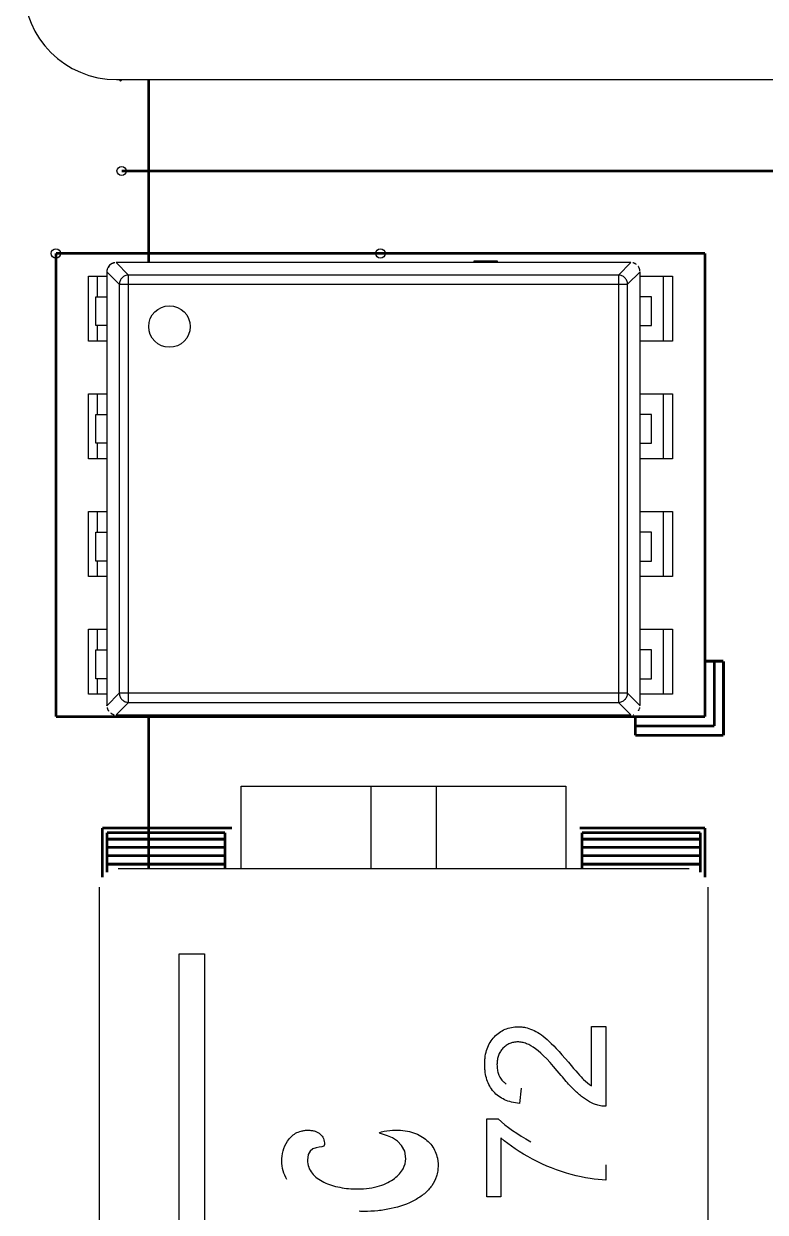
# Model space of a CAD drawing. Header units: millimetres. Extents: x 0 to 297, y 0 to 210.
# Drawn here: x 38.71 to 46.71, y 94.94 to 107.77 of the extents above; entities that cross this region are included whole.
import ezdxf

# ---------------------------------------------------------------- set-up
doc = ezdxf.new("R2010")
doc.units = ezdxf.units.MM
doc.header["$LTSCALE"] = 16.335
doc.layers.add('1', color=7, linetype='CONTINUOUS')

msp = doc.modelspace()

# ---------------------------------------------------------------- linework, layer by layer
at = {"layer": '1', "color": 7, "linetype": 'Continuous'}
for p, q in [((39.713, 107.164), (47.863, 107.164)), ((39.74, 107.164), (39.756, 107.148)), ((39.756, 107.148), (39.773, 107.164)), ((39.679, 105.184), (39.676, 105.183)), ((39.684, 105.186), (39.68, 105.185)), ((39.708, 105.189), (39.841, 105.055)), ((39.708, 105.189), (39.709, 105.189)), ((45.259, 105.189), (39.709, 105.189)), ((43.569, 105.189), (43.569, 105.209)), ((43.569, 105.209), (43.819, 105.209)), ((43.819, 105.209), (43.819, 105.189)), ((45.127, 105.055), (45.261, 105.189)), ((45.288, 105.185), (45.284, 105.186)), ((45.29, 105.184), (45.288, 105.185)), ((45.307, 105.177), (45.306, 105.178)), ((39.409, 104.343), (39.409, 105.043)), ((39.409, 105.043), (39.609, 105.043)), ((39.509, 104.819), (39.509, 105.043)), ((39.61, 105.099), (39.609, 105.091)), ((39.609, 105.091), (39.609, 105.091)), ((39.743, 104.957), (39.609, 105.091)), ((39.609, 105.089), (39.609, 100.409)), ((39.613, 105.116), (39.61, 105.099)), ((39.614, 105.119), (39.613, 105.118)), ((39.614, 105.119), (39.613, 105.116)), ((39.613, 105.118), (39.613, 105.116)), ((39.622, 105.138), (39.622, 105.137)), ((39.841, 100.443), (39.841, 105.055)), ((45.127, 105.055), (39.841, 105.055)), ((45.127, 105.055), (45.127, 100.443)), ((45.359, 105.091), (45.225, 104.957)), ((45.344, 105.142), (45.34, 105.148)), ((45.356, 105.113), (45.355, 105.118)), ((45.359, 100.409), (45.359, 105.089)), ((45.359, 105.043), (45.709, 105.043)), ((45.609, 105.043), (45.609, 104.343)), ((45.709, 105.043), (45.709, 104.343)), ((39.743, 104.957), (39.743, 100.541)), ((39.743, 104.957), (45.225, 104.957)), ((45.225, 100.541), (45.225, 104.957)), ((39.489, 104.509), (39.489, 104.819)), ((39.489, 104.819), (39.609, 104.819)), ((45.484, 104.819), (45.359, 104.819)), ((45.484, 104.509), (45.484, 104.819)), ((39.609, 104.509), (39.489, 104.509)), ((39.509, 104.343), (39.509, 104.509)), ((45.359, 104.509), (45.484, 104.509)), ((39.609, 104.343), (39.409, 104.343)), ((45.709, 104.343), (45.359, 104.343)), ((39.409, 103.073), (39.409, 103.773)), ((39.409, 103.773), (39.609, 103.773)), ((39.509, 103.549), (39.509, 103.773)), ((45.359, 103.773), (45.709, 103.773)), ((45.609, 103.773), (45.609, 103.073)), ((45.709, 103.773), (45.709, 103.073)), ((39.489, 103.239), (39.489, 103.549)), ((39.489, 103.549), (39.609, 103.549)), ((45.484, 103.549), (45.359, 103.549)), ((45.484, 103.239), (45.484, 103.549)), ((39.609, 103.239), (39.489, 103.239)), ((39.509, 103.073), (39.509, 103.239)), ((45.359, 103.239), (45.484, 103.239)), ((39.609, 103.073), (39.409, 103.073)), ((45.709, 103.073), (45.359, 103.073)), ((39.409, 101.803), (39.409, 102.503)), ((39.409, 102.503), (39.609, 102.503)), ((39.509, 102.279), (39.509, 102.503)), ((45.359, 102.503), (45.709, 102.503)), ((45.609, 102.503), (45.609, 101.803)), ((45.709, 102.503), (45.709, 101.803)), ((39.489, 101.969), (39.489, 102.279)), ((39.489, 102.279), (39.609, 102.279)), ((45.484, 102.279), (45.359, 102.279)), ((45.484, 101.969), (45.484, 102.279)), ((39.609, 101.969), (39.489, 101.969)), ((39.509, 101.803), (39.509, 101.969)), ((45.359, 101.969), (45.484, 101.969)), ((39.609, 101.803), (39.409, 101.803)), ((45.709, 101.803), (45.359, 101.803)), ((39.409, 100.533), (39.409, 101.233)), ((39.409, 101.233), (39.609, 101.233)), ((39.509, 101.009), (39.509, 101.233)), ((45.359, 101.233), (45.709, 101.233)), ((45.609, 101.233), (45.609, 100.533)), ((45.709, 101.233), (45.709, 100.533)), ((39.489, 100.699), (39.489, 101.009)), ((39.489, 101.009), (39.609, 101.009)), ((45.484, 101.009), (45.359, 101.009)), ((45.484, 100.699), (45.484, 101.009)), ((39.609, 100.699), (39.489, 100.699)), ((39.509, 100.533), (39.509, 100.699)), ((45.359, 100.699), (45.484, 100.699)), ((39.609, 100.533), (39.409, 100.533)), ((39.609, 100.407), (39.743, 100.541)), ((39.841, 100.443), (39.708, 100.309)), ((45.225, 100.541), (39.743, 100.541)), ((39.841, 100.443), (45.127, 100.443)), ((45.261, 100.309), (45.127, 100.443)), ((45.225, 100.541), (45.359, 100.407)), ((45.709, 100.533), (45.359, 100.533)), ((39.609, 100.407), (39.609, 100.409)), ((39.612, 100.384), (39.613, 100.38)), ((39.614, 100.378), (39.615, 100.375)), ((39.622, 100.36), (39.628, 100.35)), ((39.679, 100.314), (39.68, 100.313)), ((39.68, 100.313), (39.685, 100.312)), ((39.683, 100.312), (39.686, 100.312)), ((39.686, 100.312), (39.689, 100.311)), ((39.709, 100.309), (45.259, 100.309)), ((45.284, 100.312), (45.288, 100.313)), ((45.341, 100.352), (45.344, 100.357)), ((45.344, 100.357), (45.348, 100.362)), ((45.348, 100.362), (45.351, 100.369)), ((45.356, 100.382), (45.357, 100.388)), ((41.059, 98.649), (41.059, 99.538)), ((41.059, 99.538), (44.559, 99.538)), ((42.459, 98.649), (42.459, 99.538)), ((43.159, 99.538), (43.159, 98.649)), ((44.559, 99.538), (44.559, 98.649)), ((39.729, 98.649), (45.889, 98.649)), ((39.529, 92.489), (39.529, 98.449)), ((46.089, 98.449), (46.089, 92.489)), ((40.389, 93.379), (40.389, 97.729)), ((40.389, 97.729), (40.662, 97.729)), ((40.662, 97.729), (40.662, 93.379)), ((44.836, 96.307), (44.836, 96.945)), ((44.836, 96.945), (44.989, 96.945)), ((44.989, 96.945), (44.989, 96.085)), ((44.077, 96.28), (44.06, 96.115)), ((43.706, 95.106), (43.706, 95.948)), ((43.706, 95.948), (43.83, 95.948)), ((43.859, 95.743), (43.859, 95.106)), ((44.989, 95.452), (44.989, 95.288)), ((43.859, 95.106), (43.706, 95.106))]:
    msp.add_line(p, q, dxfattribs=at)
at = {"layer": '1', "color": 9, "linetype": 'Continuous', "const_width": 0.0297}
for points in [[(40.059, 105.189), (40.059, 107.164)], [(39.768, 106.178), (48.068, 106.178)], [(39.059, 100.288), (39.059, 105.288)], [(39.059, 105.288), (46.059, 105.288)], [(46.059, 105.288), (46.059, 100.288)], [(46.259, 100.888), (46.059, 100.888)], [(46.159, 100.188), (46.159, 100.888)], [(46.259, 100.088), (46.259, 100.888)], [(46.059, 100.288), (39.059, 100.288)], [(40.059, 98.649), (40.059, 100.309)], [(45.309, 100.288), (45.309, 100.088)], [(45.309, 100.188), (46.159, 100.188)], [(45.309, 100.088), (46.259, 100.088)], [(39.559, 99.088), (39.559, 98.554)], [(40.959, 99.088), (39.559, 99.088)], [(39.609, 98.609), (39.609, 99.038)], [(39.609, 99.038), (40.884, 99.038)], [(40.884, 99.038), (40.884, 98.649)], [(44.709, 99.088), (46.059, 99.088)], [(44.734, 98.649), (44.734, 99.038)], [(44.734, 99.038), (46.009, 99.038)], [(46.009, 99.038), (46.009, 98.609)], [(46.059, 99.088), (46.059, 98.554)], [(39.609, 98.967), (40.884, 98.967)], [(39.609, 98.878), (40.884, 98.878)], [(44.734, 98.967), (46.009, 98.967)], [(44.734, 98.878), (46.009, 98.878)], [(39.609, 98.788), (40.884, 98.788)], [(44.734, 98.788), (46.009, 98.788)], [(39.609, 98.697), (40.884, 98.697)], [(44.734, 98.697), (46.009, 98.697)]]:
    msp.add_lwpolyline(points, dxfattribs=at)
at = {"layer": '1', "color": 7, "linetype": 'Continuous'}
for points in [[(39.676, 105.183), (39.672, 105.182), (39.669, 105.181), (39.666, 105.179), (39.663, 105.178), (39.66, 105.176), (39.658, 105.175), (39.656, 105.173), (39.654, 105.172), (39.651, 105.171)], [(39.693, 105.188), (39.69, 105.187), (39.686, 105.186), (39.683, 105.186), (39.679, 105.184)], [(45.306, 105.178), (45.305, 105.178), (45.303, 105.179), (45.302, 105.179), (45.301, 105.18), (45.299, 105.181), (45.298, 105.181), (45.297, 105.182), (45.295, 105.182), (45.294, 105.183), (45.292, 105.183), (45.291, 105.184), (45.289, 105.184), (45.288, 105.185), (45.286, 105.185), (45.285, 105.186), (45.283, 105.186), (45.282, 105.187), (45.28, 105.187)], [(45.317, 105.17), (45.316, 105.171), (45.315, 105.172), (45.314, 105.172), (45.313, 105.173), (45.312, 105.174), (45.311, 105.174), (45.31, 105.175), (45.308, 105.176), (45.307, 105.177)], [(45.345, 105.139), (45.344, 105.142), (45.343, 105.144), (45.341, 105.146), (45.34, 105.148), (45.34, 105.148)], [(45.348, 105.135), (45.347, 105.137), (45.345, 105.139)], [(45.353, 105.124), (45.352, 105.127), (45.351, 105.13), (45.349, 105.132), (45.348, 105.135)], [(45.359, 105.099), (45.358, 105.102), (45.358, 105.106), (45.357, 105.109), (45.357, 105.112), (45.356, 105.115), (45.355, 105.118), (45.354, 105.121), (45.353, 105.124)], [(39.611, 100.388), (39.612, 100.384), (39.613, 100.381), (39.614, 100.378)], [(39.615, 100.375), (39.616, 100.372), (39.617, 100.369), (39.619, 100.366), (39.62, 100.364)], [(39.62, 100.364), (39.621, 100.362), (39.622, 100.359), (39.624, 100.357), (39.625, 100.355), (39.627, 100.353), (39.628, 100.351), (39.628, 100.35)], [(39.65, 100.329), (39.65, 100.328), (39.652, 100.327), (39.654, 100.326), (39.656, 100.324), (39.658, 100.323), (39.66, 100.322), (39.662, 100.321)], [(39.662, 100.321), (39.664, 100.32), (39.667, 100.318), (39.669, 100.317), (39.671, 100.316)], [(39.671, 100.316), (39.674, 100.315), (39.677, 100.314), (39.68, 100.313), (39.683, 100.312)], [(45.351, 100.369), (45.354, 100.376), (45.356, 100.382)]]:
    msp.add_lwpolyline(points, dxfattribs=at)
for centre, radius in [((39.768, 106.178), 0.05), ((39.059, 105.288), 0.05), ((42.559, 105.288), 0.05), ((40.284, 104.499), 0.224)]:
    msp.add_circle(centre, radius, dxfattribs=at)
for centre, radius, start, end in [((39.713, 108.164), 1, 180, 270), ((39.709, 105.089), 0.1, 106.6732, 162.595), ((39.709, 105.089), 0.1, 164.1981, 179.9997), ((39.702, 105.068), 0.0952, 166.1214, 167.0943), ((39.712, 105.086), 0.103, 150.0639, 151.8773), ((39.713, 105.085), 0.104, 135.2192, 150.0137), ((45.258, 105.086), 0.101, 9.4031, 15.1228)]:
    msp.add_arc(centre, radius, start, end, dxfattribs=at)
for points, knots in [([(39.841, 105.055), (39.829, 105.055), (39.803, 105.049), (39.771, 105.027), (39.749, 104.995), (39.744, 104.97), (39.743, 104.957)], [0, 0, 0, 0, 0.248815, 0.5, 0.751185, 1, 1, 1, 1]), ([(45.225, 104.957), (45.225, 104.97), (45.219, 104.995), (45.197, 105.027), (45.165, 105.049), (45.14, 105.055), (45.127, 105.055)], [0, 0, 0, 0, 0.248815, 0.5, 0.751185, 1, 1, 1, 1]), ([(39.743, 100.538), (39.744, 100.526), (39.75, 100.501), (39.773, 100.47), (39.804, 100.449), (39.829, 100.443), (39.841, 100.443)], [0, 0, 0, 0, 0.248983, 0.500179, 0.751272, 1, 1, 1, 1]), ([(45.127, 100.443), (45.14, 100.443), (45.165, 100.449), (45.197, 100.471), (45.219, 100.503), (45.225, 100.528), (45.225, 100.541)], [0, 0, 0, 0, 0.248815, 0.5, 0.751185, 1, 1, 1, 1]), ([(44.06, 96.115), (43.999, 96.121), (43.918, 96.141), (43.832, 96.191), (43.778, 96.241), (43.736, 96.301), (43.706, 96.37), (43.691, 96.435), (43.685, 96.492), (43.683, 96.538), (43.685, 96.584), (43.691, 96.641), (43.708, 96.707), (43.74, 96.776), (43.77, 96.816), (43.788, 96.834)], [0, 0, 0, 0, 0.16607, 0.249106, 0.332141, 0.415176, 0.498211, 0.581246, 0.622764, 0.664281, 0.706246, 0.748211, 0.832141, 0.91607, 1, 1, 1, 1]), ([(43.788, 96.834), (43.822, 96.87), (43.88, 96.911), (43.97, 96.938), (44.032, 96.944), (44.084, 96.942), (44.135, 96.933), (44.198, 96.914), (44.275, 96.872), (44.329, 96.83), (44.357, 96.805)], [0, 0, 0, 0, 0.247583, 0.371375, 0.495166, 0.558271, 0.621375, 0.747583, 0.873792, 1, 1, 1, 1]), ([(44.233, 96.704), (44.199, 96.729), (44.15, 96.757), (44.087, 96.776), (44.04, 96.78), (43.995, 96.776), (43.953, 96.763), (43.915, 96.742), (43.88, 96.712), (43.851, 96.675), (43.831, 96.634), (43.821, 96.595), (43.817, 96.561), (43.816, 96.534), (43.817, 96.506), (43.821, 96.47), (43.832, 96.429), (43.853, 96.386), (43.882, 96.351), (43.905, 96.332), (43.916, 96.324)], [0, 0, 0, 0, 0.112788, 0.169182, 0.225575, 0.284665, 0.343754, 0.402843, 0.461932, 0.521021, 0.58011, 0.6392, 0.668744, 0.698289, 0.729545, 0.760801, 0.823313, 0.885825, 0.948337, 1, 1, 1, 1]), ([(44.989, 96.085), (44.97, 96.085), (44.932, 96.087), (44.866, 96.106), (44.806, 96.136), (44.748, 96.175), (44.706, 96.208), (44.662, 96.248), (44.598, 96.312), (44.546, 96.372), (44.508, 96.418)], [0, 0, 0, 0, 0.116464, 0.232927, 0.424696, 0.52058, 0.616464, 0.712348, 0.808232, 1, 1, 1, 1]), ([(41.495, 95.496), (41.495, 95.529), (41.504, 95.602), (41.543, 95.695), (41.594, 95.758), (41.643, 95.795), (41.693, 95.816), (41.74, 95.825), (41.772, 95.827), (41.799, 95.826), (41.825, 95.823), (41.855, 95.817), (41.885, 95.803), (41.919, 95.78), (41.948, 95.739), (41.956, 95.696), (41.956, 95.672)], [0, 0, 0, 0, 0.162048, 0.324621, 0.405907, 0.487194, 0.56848, 0.609123, 0.649766, 0.671651, 0.693536, 0.737306, 0.781075, 0.824845, 0.912384, 1, 1, 1, 1]), ([(42.723, 95.828), (42.796, 95.828), (42.926, 95.807), (43.046, 95.737), (43.115, 95.662), (43.153, 95.597), (43.172, 95.537), (43.18, 95.487), (43.182, 95.44), (43.178, 95.386), (43.16, 95.309), (43.117, 95.224), (43.037, 95.139), (42.899, 95.046), (42.724, 94.985), (42.531, 94.955), (42.415, 94.949), (42.347, 94.95), (42.33, 94.951)], [0, 0, 0, 0, 0.092744, 0.185488, 0.231859, 0.278231, 0.324603, 0.347789, 0.370975, 0.408607, 0.446238, 0.521502, 0.596765, 0.672028, 0.822555, 0.897818, 0.973081, 1, 1, 1, 1]), ([(41.773, 95.504), (41.772, 95.449), (41.809, 95.355), (41.941, 95.259), (42.09, 95.213), (42.215, 95.195), (42.326, 95.19), (42.442, 95.198), (42.588, 95.231), (42.723, 95.302), (42.814, 95.411), (42.833, 95.484), (42.833, 95.517)], [0, 0, 0, 0, 0.099091, 0.197953, 0.296815, 0.346246, 0.395678, 0.471224, 0.54677, 0.697863, 0.848956, 1, 1, 1, 1])]:
    msp.add_open_spline(points, degree=3, knots=knots, dxfattribs=at)
for points in [[(44.508, 96.418), (44.393, 96.559), (44.301, 96.655), (44.233, 96.704)], [(44.357, 96.805), (44.412, 96.756), (44.489, 96.674), (44.586, 96.559)], [(44.586, 96.559), (44.666, 96.463), (44.721, 96.402), (44.749, 96.374)], [(44.749, 96.374), (44.778, 96.347), (44.807, 96.325), (44.836, 96.307)], [(43.83, 95.948), (43.918, 95.865), (44.035, 95.783), (44.181, 95.702)], [(42.547, 95.795), (42.548, 95.816), (42.704, 95.828), (42.723, 95.828)], [(41.956, 95.672), (41.956, 95.611), (41.773, 95.693), (41.773, 95.504)], [(42.833, 95.517), (42.833, 95.761), (42.546, 95.782), (42.547, 95.795)], [(44.199, 95.514), (44.065, 95.586), (43.952, 95.662), (43.859, 95.743)], [(41.55, 95.294), (41.515, 95.353), (41.495, 95.421), (41.495, 95.496)], [(44.618, 95.348), (44.474, 95.387), (44.334, 95.442), (44.199, 95.514)], [(44.989, 95.288), (44.887, 95.29), (44.763, 95.31), (44.618, 95.348)]]:
    msp.add_open_spline(points, degree=3, dxfattribs=at)

doc.saveas('drawing.dxf')
